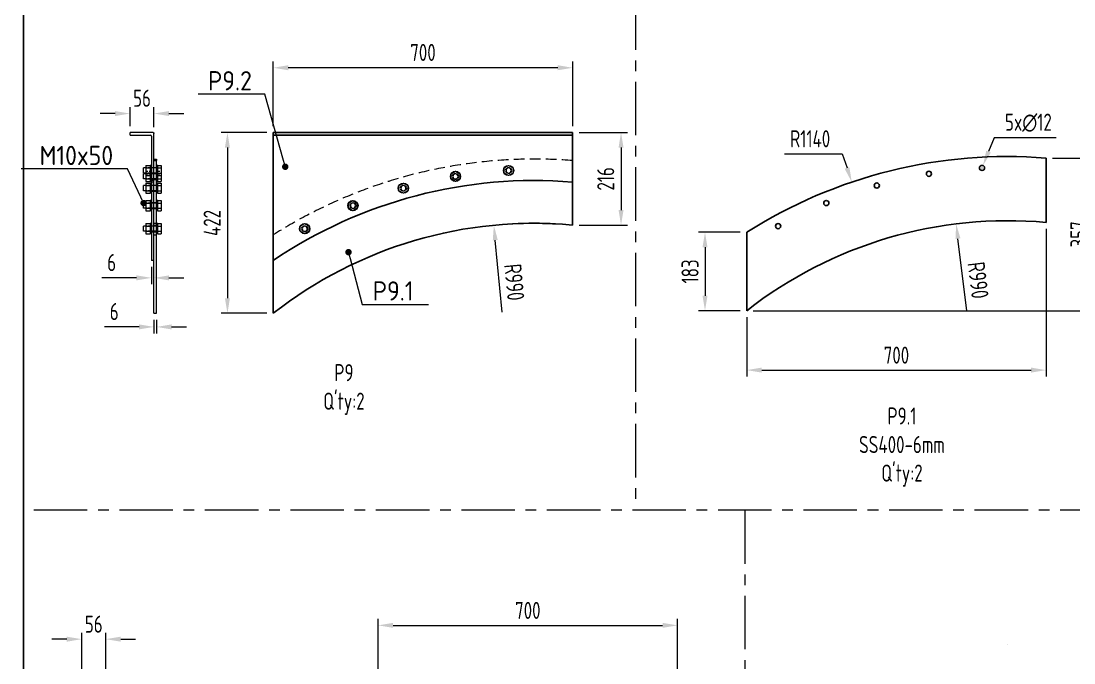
# Model space of a CAD drawing. Header units: millimetres. Extents: x -46397 to 283259, y -8690 to 23983.
# Drawn here: x 87786 to 90249, y -440 to 1061 of the extents above; entities that cross this region are included whole.
import ezdxf
from ezdxf import colors
from ezdxf.entities.mleader import LeaderData, LeaderLine
from ezdxf.math import Vec2, Vec3

# ---------------------------------------------------------------- set-up
doc = ezdxf.new("R2010")
doc.units = ezdxf.units.MM
doc.linetypes.add('CENTER', pattern=[2, 1.25, -0.25, 0.25, -0.25])
doc.linetypes.add('HIDDENX2', pattern=[0.75, 0.5, -0.25])
doc.layers.get('Defpoints').update_dxf_attribs({"lineweight": 0})
for name, color, linetype, lineweight in [('Dtext', 255, 'Continuous', 20), ('DUONGCHINH', 7, 'Continuous', 25), ('NETCHINH', 7, 'Continuous', 9), ('PHANTOM 2', 8, 'Continuous', 0), ('ĐƯỜNG TÂM', 8, 'CENTER', 5)]:
    doc.layers.add(name, color=color, linetype=linetype, lineweight=lineweight)
doc.styles.add('Arial', font='arial.ttf')
doc.styles.add('Chu va so', font='arial.ttf')
doc.styles.add('GHI CHÚ 1', font='isocp_IV25.ttf', dxfattribs={"width": 0.8})
doc.styles.get("Standard").update_dxf_attribs({"font": 'isocp.shx', "width": 0.8})
doc.styles.add('TCVN', font='arial.ttf')
doc.dimstyles.new('1-30SCALE', dxfattribs={"dimtxt": 75, "dimasz": 75, "dimexe": 37.5, "dimexo": 30, "dimgap": 30, "dimtad": 1, "dimtoh": 1, "dimdec": 0, "dimdsep": 46, "dimtxsty": 'GHI CHÚ 1', "dimcen": 0.09, "dimclrd": 256, "dimclre": 256, "dimclrt": 2, "dimadec": 0, "dimazin": 0, "dimtfac": 1, "dimtdec": 0, "dimtofl": 0, "dimtmove": 0, "dimatfit": 3, "dimfxl": 1, "dimlwd": 0, "dimlwe": 0, "dimarcsym": 0})
doc.dimstyles.new('1-30SCALE$4', dxfattribs={"dimtxt": 75, "dimasz": 75, "dimexe": 37.5, "dimexo": 30, "dimgap": 30, "dimtad": 1, "dimtoh": 1, "dimdec": 0, "dimdsep": 46, "dimtxsty": 'GHI CHÚ 1', "dimcen": 0.09, "dimclrd": 256, "dimclre": 256, "dimclrt": 2, "dimadec": 0, "dimazin": 0, "dimtfac": 1, "dimtdec": 0, "dimtofl": 0, "dimtmove": 0, "dimatfit": 3, "dimfxl": 1, "dimlwd": 0, "dimlwe": 0, "dimarcsym": 0})

# ---------------------------------------------------------------- blocks, each defined once
blk = doc.blocks.new('*D312')
at = {"layer": 'Defpoints', "color": 0, "transparency": 16777216}
for p in [(88376.1, 951.7), (88376.1, 800.1, -1.5), (89076.2, 800.1, -1.5)]:
    blk.add_point(p, dxfattribs=at)
at = {"layer": 'PHANTOM 2', "linetype": 'Continuous', "lineweight": 0, "transparency": 16777216}
for p, q in [((88376.1, 815.1), (88376.1, 966.7)), ((89076.2, 815.1), (89076.2, 966.7)), ((89041.2, 951.7), (88411.1, 951.7))]:
    blk.add_line(p, q, dxfattribs=at)
at = {"layer": 'PHANTOM 2', "transparency": 16777216}
for points in [[(88411.1, 957.6), (88411.1, 945.9), (88376.1, 951.7)], [(89041.2, 957.6), (89041.2, 945.9), (89076.2, 951.7)]]:
    blk.add_solid(points, dxfattribs=at)
at = {"layer": 'PHANTOM 2', "color": 2, "transparency": 16777216, "insert": (88726.1, 987.5), "char_height": 40, "attachment_point": 5, "style": 'GHI CHÚ 1'}
blk.add_mtext('700', dxfattribs=at)
blk = doc.blocks.new('*D313')
at = {"layer": 'Defpoints', "color": 0, "transparency": 16777216}
for p in [(88376.1, 800.1, -1.5), (88268.8, 377.7), (88376.1, 377.7, -1.5)]:
    blk.add_point(p, dxfattribs=at)
at = {"layer": 'PHANTOM 2', "linetype": 'Continuous', "lineweight": 0, "transparency": 16777216}
for p, q in [((88361.1, 800.1), (88253.8, 800.1)), ((88268.8, 765.1), (88268.8, 412.7)), ((88361.1, 377.7), (88253.8, 377.7))]:
    blk.add_line(p, q, dxfattribs=at)
at = {"layer": 'PHANTOM 2', "transparency": 16777216}
for points in [[(88262.9, 765.1), (88274.6, 765.1), (88268.8, 800.1)], [(88262.9, 412.7), (88274.6, 412.7), (88268.8, 377.7)]]:
    blk.add_solid(points, dxfattribs=at)
at = {"layer": 'PHANTOM 2', "color": 2, "transparency": 16777216, "insert": (88233, 588.9), "char_height": 40, "attachment_point": 5, "rotation": 90, "style": 'GHI CHÚ 1'}
blk.add_mtext('422', dxfattribs=at)
blk = doc.blocks.new('*D314')
at = {"layer": 'Defpoints', "color": 0, "transparency": 16777216}
for p in [(89076.2, 800.1, -1.5), (89076.2, 584, -1.5), (89189.3, 584)]:
    blk.add_point(p, dxfattribs=at)
at = {"layer": 'PHANTOM 2', "linetype": 'Continuous', "lineweight": 0, "transparency": 16777216}
for p, q in [((89091.2, 800.1), (89204.3, 800.1)), ((89189.3, 765.1), (89189.3, 619)), ((89091.2, 584), (89204.3, 584))]:
    blk.add_line(p, q, dxfattribs=at)
at = {"layer": 'PHANTOM 2', "transparency": 16777216}
for points in [[(89183.5, 765.1), (89195.2, 765.1), (89189.3, 800.1)], [(89183.5, 619), (89195.2, 619), (89189.3, 584)]]:
    blk.add_solid(points, dxfattribs=at)
at = {"layer": 'PHANTOM 2', "color": 2, "transparency": 16777216, "insert": (89153.5, 692), "char_height": 40, "attachment_point": 5, "rotation": 90, "style": 'GHI CHÚ 1'}
blk.add_mtext('216', dxfattribs=at)
blk = doc.blocks.new('*D315')
at = {"layer": 'Defpoints', "color": 0, "transparency": 16777216}
for p in [(88891.9, 583.6, -1.5), (88986.2, -401.9, -1.5)]:
    blk.add_point(p, dxfattribs=at)
at = {"layer": 'PHANTOM 2', "linetype": 'Continuous', "lineweight": 0, "transparency": 16777216}
blk.add_line((88911.3, 380.2), (88895.2, 548.7), dxfattribs=at)
at = {"layer": 'PHANTOM 2', "transparency": 16777216}
blk.add_solid([(88901, 549.3), (88889.4, 548.2), (88891.9, 583.6)], dxfattribs=at)
at = {"layer": 'PHANTOM 2', "color": 2, "transparency": 16777216, "insert": (88939.8, 450.4), "char_height": 40, "attachment_point": 5, "rotation": 275.4671, "style": 'GHI CHÚ 1'}
blk.add_mtext('R990', dxfattribs=at)
blk = doc.blocks.new('*D316')
at = {"layer": 'Defpoints', "color": 0, "transparency": 16777216}
for p in [(88041, 844.6), (88041, 800.1, -1.5), (88097, 798.1, -1.5)]:
    blk.add_point(p, dxfattribs=at)
at = {"layer": 'PHANTOM 2', "linetype": 'Continuous', "lineweight": 0, "transparency": 16777216}
for p, q in [((88006, 844.6), (87971, 844.6)), ((88041, 815.1), (88041, 859.6)), ((88097, 813.1), (88097, 859.6)), ((88132, 844.6), (88167, 844.6))]:
    blk.add_line(p, q, dxfattribs=at)
at = {"layer": 'PHANTOM 2', "transparency": 16777216}
for points in [[(88006, 850.5), (88006, 838.8), (88041, 844.6)], [(88132, 850.5), (88132, 838.8), (88097, 844.6)]]:
    blk.add_solid(points, dxfattribs=at)
at = {"layer": 'PHANTOM 2', "color": 2, "transparency": 16777216, "insert": (88069, 880.5), "char_height": 40, "attachment_point": 5, "style": 'GHI CHÚ 1'}
blk.add_mtext('56', dxfattribs=at)
blk = doc.blocks.new('*D317')
at = {"layer": 'Defpoints', "color": 0, "transparency": 16777216}
for p in [(88097, 377.7, -1.5), (88103, 377.7, -1.5), (88097, 345.8)]:
    blk.add_point(p, dxfattribs=at)
at = {"layer": 'PHANTOM 2', "linetype": 'Continuous', "lineweight": 0, "transparency": 16777216}
for p, q in [((88062, 345.8), (87981.1, 345.8)), ((88097, 362.7), (88097, 330.8)), ((88103, 362.7), (88103, 330.8)), ((88138, 345.8), (88173, 345.8))]:
    blk.add_line(p, q, dxfattribs=at)
at = {"layer": 'PHANTOM 2', "transparency": 16777216}
for points in [[(88062, 351.7), (88062, 340), (88097, 345.8)], [(88138, 351.7), (88138, 340), (88103, 345.8)]]:
    blk.add_solid(points, dxfattribs=at)
at = {"layer": 'PHANTOM 2', "color": 2, "transparency": 16777216, "insert": (88004, 381.7), "char_height": 40, "attachment_point": 5, "style": 'GHI CHÚ 1'}
blk.add_mtext('6', dxfattribs=at)
blk = doc.blocks.new('*D318')
at = {"layer": 'Defpoints', "color": 0, "transparency": 16777216}
for p in [(88091, 501.3, -1.5), (88091, 460.5), (88097, 460.5, -1.5)]:
    blk.add_point(p, dxfattribs=at)
at = {"layer": 'PHANTOM 2', "linetype": 'Continuous', "lineweight": 0, "transparency": 16777216}
for p, q in [((88091, 486.3), (88091, 445.5)), ((88056, 460.5), (87975.1, 460.5)), ((88132, 460.5), (88167, 460.5))]:
    blk.add_line(p, q, dxfattribs=at)
at = {"layer": 'PHANTOM 2', "transparency": 16777216}
for points in [[(88056, 466.3), (88056, 454.6), (88091, 460.5)], [(88132, 466.3), (88132, 454.6), (88097, 460.5)]]:
    blk.add_solid(points, dxfattribs=at)
at = {"layer": 'PHANTOM 2', "color": 2, "transparency": 16777216, "insert": (87998, 496.3), "char_height": 40, "attachment_point": 5, "style": 'GHI CHÚ 1'}
blk.add_mtext('6', dxfattribs=at)
blk = doc.blocks.new('*D319')
at = {"layer": 'Defpoints', "color": 0, "transparency": 16777216}
for p in [(89729, 684.3), (90093.4, -395.9)]:
    blk.add_point(p, dxfattribs=at)
at = {"layer": 'PHANTOM 2', "linetype": 'Continuous', "lineweight": 0, "transparency": 16777216}
for p, q in [((89571.6, 750.7), (89706.6, 750.7)), ((89706.6, 750.7), (89717.8, 717.5))]:
    blk.add_line(p, q, dxfattribs=at)
at = {"layer": 'PHANTOM 2', "lineweight": 0, "transparency": 16777216}
for p, q in [((90093.3, -395.9), (90093.5, -395.9)), ((90093.4, -395.9), (90093.4, -395.8))]:
    blk.add_line(p, q, dxfattribs=at)
at = {"layer": 'PHANTOM 2', "transparency": 16777216}
blk.add_solid([(89723.3, 719.4), (89712.3, 715.6), (89729, 684.3)], dxfattribs=at)
at = {"layer": 'PHANTOM 2', "color": 2, "transparency": 16777216, "insert": (89631.6, 785.7), "char_height": 40, "attachment_point": 5, "style": 'GHI CHÚ 1'}
blk.add_mtext('R1140', dxfattribs=at)
blk = doc.blocks.new('*D320')
at = {"layer": 'Defpoints', "color": 0, "transparency": 16777216}
for p in [(89973.1, 586.8), (90093.4, -395.9)]:
    blk.add_point(p, dxfattribs=at)
at = {"layer": 'PHANTOM 2', "linetype": 'Continuous', "lineweight": 0, "transparency": 16777216}
blk.add_line((89997.9, 384), (89977.3, 552.1), dxfattribs=at)
at = {"layer": 'PHANTOM 2', "transparency": 16777216}
blk.add_solid([(89983.1, 552.8), (89971.5, 551.4), (89973.1, 586.8)], dxfattribs=at)
at = {"layer": 'PHANTOM 2', "color": 2, "transparency": 16777216, "insert": (90024.5, 454.9), "char_height": 40, "attachment_point": 5, "rotation": 276.9814, "style": 'GHI CHÚ 1'}
blk.add_mtext('R990', dxfattribs=at)
blk = doc.blocks.new('*D321')
at = {"layer": 'Defpoints', "color": 0, "transparency": 16777216}
for p in [(90183.4, 590), (89483.3, 383.8), (90183.4, 244.8)]:
    blk.add_point(p, dxfattribs=at)
at = {"layer": 'PHANTOM 2', "linetype": 'Continuous', "lineweight": 0, "transparency": 16777216}
for p, q in [((90183.4, 575), (90183.4, 229.8)), ((89483.3, 368.8), (89483.3, 229.8)), ((89518.3, 244.8), (90148.4, 244.8))]:
    blk.add_line(p, q, dxfattribs=at)
at = {"layer": 'PHANTOM 2', "transparency": 16777216}
for points in [[(89518.3, 250.7), (89518.3, 239), (89483.3, 244.8)], [(90148.4, 250.7), (90148.4, 239), (90183.4, 244.8)]]:
    blk.add_solid(points, dxfattribs=at)
at = {"layer": 'PHANTOM 2', "color": 2, "transparency": 16777216, "insert": (89833.4, 279.8), "char_height": 40, "attachment_point": 5, "style": 'GHI CHÚ 1'}
blk.add_mtext('700', dxfattribs=at)
blk = doc.blocks.new('*D322')
at = {"layer": 'Defpoints', "color": 0, "transparency": 16777216}
for p in [(90183.4, 740.6), (90295.2, 740.6), (89483.3, 383.8)]:
    blk.add_point(p, dxfattribs=at)
at = {"layer": 'PHANTOM 2', "linetype": 'Continuous', "lineweight": 0, "transparency": 16777216}
for p, q in [((90198.4, 740.6), (90310.2, 740.6)), ((90295.2, 418.8), (90295.2, 705.6)), ((89498.3, 383.8), (90310.2, 383.8))]:
    blk.add_line(p, q, dxfattribs=at)
at = {"layer": 'PHANTOM 2', "transparency": 16777216}
for points in [[(90289.4, 705.6), (90301.1, 705.6), (90295.2, 740.6)], [(90289.4, 418.8), (90301.1, 418.8), (90295.2, 383.8)]]:
    blk.add_solid(points, dxfattribs=at)
at = {"layer": 'PHANTOM 2', "color": 2, "transparency": 16777216, "insert": (90260.2, 562.2), "char_height": 40, "attachment_point": 5, "rotation": 90, "style": 'GHI CHÚ 1'}
blk.add_mtext('357', dxfattribs=at)
blk = doc.blocks.new('*D323')
at = {"layer": 'Defpoints', "color": 0, "transparency": 16777216}
for p in [(89483.3, 567.1), (89385.7, 383.8), (89483.3, 383.8)]:
    blk.add_point(p, dxfattribs=at)
at = {"layer": 'PHANTOM 2', "linetype": 'Continuous', "lineweight": 0, "transparency": 16777216}
for p, q in [((89468.3, 567.1), (89370.7, 567.1)), ((89385.7, 532.1), (89385.7, 418.8)), ((89468.3, 383.8), (89370.7, 383.8))]:
    blk.add_line(p, q, dxfattribs=at)
at = {"layer": 'PHANTOM 2', "transparency": 16777216}
for points in [[(89379.9, 532.1), (89391.5, 532.1), (89385.7, 567.1)], [(89379.9, 418.8), (89391.5, 418.8), (89385.7, 383.8)]]:
    blk.add_solid(points, dxfattribs=at)
at = {"layer": 'PHANTOM 2', "color": 2, "transparency": 16777216, "insert": (89350.7, 475.5), "char_height": 40, "attachment_point": 5, "rotation": 90, "style": 'GHI CHÚ 1'}
blk.add_mtext('183', dxfattribs=at)
blk = doc.blocks.new('*D324')
at = {"layer": 'Defpoints', "color": 0, "transparency": 16777216}
for p in [(90035.8, 723.1), (90031.3, 712)]:
    blk.add_point(p, dxfattribs=at)
at = {"layer": 'PHANTOM 2', "linetype": 'Continuous', "lineweight": 0, "transparency": 16777216}
for p, q in [((90061.8, 788.1), (90048.8, 755.6)), ((90207.2, 788.1), (90061.8, 788.1))]:
    blk.add_line(p, q, dxfattribs=at)
at = {"layer": 'PHANTOM 2', "lineweight": 0, "transparency": 16777216}
for p, q in [((90033.4, 717.5), (90033.6, 717.5)), ((90033.5, 717.4), (90033.5, 717.6))]:
    blk.add_line(p, q, dxfattribs=at)
at = {"layer": 'PHANTOM 2', "transparency": 16777216}
blk.add_solid([(90043.4, 757.8), (90054.2, 753.4), (90035.8, 723.1)], dxfattribs=at)
at = {"layer": 'PHANTOM 2', "color": 2, "transparency": 16777216, "insert": (90142, 823.1), "char_height": 40, "attachment_point": 5, "style": 'GHI CHÚ 1'}
blk.add_mtext('5x∅12', dxfattribs=at)
blk = doc.blocks.new('_Dot')
at = {"color": 0, "linetype": 'ByBlock', "lineweight": -2}
blk.add_line((-0.5, 0), (-1, 0), dxfattribs=at)
at = {"color": 0, "linetype": 'ByBlock', "const_width": 0.5}
blk.add_lwpolyline([(-0.25, 0, 1), (0.25, 0, 1)], format="xyb", close=True, dxfattribs=at)
blk = doc.blocks.new('*D1552')
at = {"layer": 'Defpoints', "color": 0, "transparency": 16777216}
for p in [(89321.3, -352), (88621.3, -482, -1.5), (89321.3, -482, -1.5)]:
    blk.add_point(p, dxfattribs=at)
at = {"layer": 'PHANTOM 2', "linetype": 'Continuous', "lineweight": 0, "transparency": 16777216}
for p, q in [((88621.3, -467), (88621.3, -337)), ((89321.3, -467), (89321.3, -337)), ((88656.3, -352), (89286.3, -352))]:
    blk.add_line(p, q, dxfattribs=at)
at = {"layer": 'PHANTOM 2', "transparency": 16777216}
for points in [[(88656.3, -346.1), (88656.3, -357.8), (88621.3, -352)], [(89286.3, -346.1), (89286.3, -357.8), (89321.3, -352)]]:
    blk.add_solid(points, dxfattribs=at)
at = {"layer": 'PHANTOM 2', "color": 2, "transparency": 16777216, "insert": (88971.3, -317), "char_height": 40, "attachment_point": 5, "style": 'GHI CHÚ 1'}
blk.add_mtext('700', dxfattribs=at)
blk = doc.blocks.new('*D1557')
at = {"layer": 'Defpoints', "color": 0, "transparency": 16777216}
for p in [(87984.1, -384.2), (87928.1, -482), (87984.1, -489)]:
    blk.add_point(p, dxfattribs=at)
at = {"layer": 'PHANTOM 2', "linetype": 'Continuous', "lineweight": 0, "transparency": 16777216}
for p, q in [((87928.1, -467), (87928.1, -369.2)), ((87984.1, -474), (87984.1, -369.2)), ((87893.1, -384.2), (87858.1, -384.2)), ((88019.1, -384.2), (88054.1, -384.2))]:
    blk.add_line(p, q, dxfattribs=at)
at = {"layer": 'PHANTOM 2', "transparency": 16777216}
for points in [[(87893.1, -378.4), (87893.1, -390.1), (87928.1, -384.2)], [(88019.1, -378.4), (88019.1, -390.1), (87984.1, -384.2)]]:
    blk.add_solid(points, dxfattribs=at)
at = {"layer": 'PHANTOM 2', "color": 2, "transparency": 16777216, "insert": (87956.1, -349.2), "char_height": 40, "attachment_point": 5, "style": 'GHI CHÚ 1'}
blk.add_mtext('56', dxfattribs=at)
blk = doc.blocks.new('*U1819')
at = {"lineweight": 25}
for points in [[(0, 0), (7496.9, 0), (7496.9, 4910.9), (0, 4910.9)], [(0, 0), (5668.4, 0), (5668.4, 4910.9), (0, 4910.9)]]:
    blk.add_lwpolyline(points, close=True, dxfattribs=at)
at = {"layer": 'Dtext', "ltscale": 0.1}
for tag, p, height, style in [('REV_3', (5716.7, 1844.5), 32.7, 'TCVN'), ('FOR_APPROVAL3', (6043.3, 1842.2, -0.3), 39.2, 'TCVN'), ('REV_2', (5716.7, 1722.6), 32.7, 'TCVN'), ('FOR_APPROVAL2', (6043.3, 1720.3, -0.3), 39.2, 'TCVN'), ('REV_1', (5716.7, 1600.7), 32.7, 'TCVN'), ('FOR_APPROVAL1', (6043.3, 1598.4, -0.3), 39.2, 'TCVN'), ('REV_0', (5716.7, 1478.8), 32.7, 'TCVN'), ('NGUOI_VE', (6391.2, 1477.1, -0.3), 39.2, 'TCVN'), ('NGUOI_KIEM_2', (6737.4, 1477.1, -0.3), 39.2, 'TCVN'), ('NGUOI_DUYET', (7155.7, 1477.1, -0.3), 39.2, 'TCVN'), ('1.1_A4', (7176.7, 74.4, -0.3), 39.2, 'Chu va so'), ('A4_A4', (7307, 74.4, -0.3), 39.2, 'Chu va so'), ('REV.', (7414.4, 74.4, -0.3), 39.2, 'Chu va so')]:
    blk.add_attdef(tag, p, '', height=height, dxfattribs=dict(at, style=style))
for tag, p, height, style, width in [('NGAY_REV03', (5799.5, 1842.2, -0.3), 34, 'TCVN', 0.95), ('NGAY_REV02', (5799.5, 1720.3, -0.3), 34, 'TCVN', 0.95), ('NGAY_REV01', (5799.5, 1598.4, -0.3), 34, 'TCVN', 0.95), ('NGAY_REV0', (5799.5, 1476.5, -0.3), 34, 'TCVN', 0.95), ('DWD.NO', (5796.4, 31.8, -0.3), 52.2, 'Chu va so', 0.85)]:
    blk.add_attdef(tag, p, '', height=height, dxfattribs=dict(at, style=style, width=width))
at = {"layer": 'Dtext', "lineweight": 25, "ltscale": 0.1, "style": 'Chu va so'}
for tag, p, height in [('PROJECT_CODE', (6174, 613.9), 78.4), ('TITLE1', (5834.6, 468.1, -0.3), 52.2), ('TITLE2', (5834.6, 345.3, -0.3), 52.2), ('TITLE3', (5834.6, 223.4, -0.3), 52.2)]:
    blk.add_attdef(tag, p, '', height=height, dxfattribs=at)

msp = doc.modelspace()

# ---------------------------------------------------------------- linework, layer by layer
at = {"color": 7, "linetype": 'Continuous', "lineweight": 0, "ltscale": 10, "extrusion": (-2.28848e-17, 1, 0)}
for p, q in [((88040.98, 794.08, -1.5), (88040.98, 800.08, -1.5)), ((88094.98, 800.08, -1.5), (88040.98, 800.08, -1.5)), ((88040.98, 794.08, -1.5), (88088.98, 794.08, -1.5)), ((88090.98, 792.08, -1.5), (88090.98, 684.35, -1.5)), ((88096.98, 684.35, -1.5), (88096.98, 798.08, -1.5)), ((88072.75, 705.47, -1.5), (88072.75, 717.47, -1.5)), ((88077.98, 717.47, -1.5), (88072.75, 717.47, -1.5)), ((88077.98, 723.42, -1.5), (88077.98, 717.44, -1.5)), ((88077.98, 723.42, -1.5), (88087.98, 723.42, -1.5)), ((88077.98, 717.44, -1.5), (88077.98, 705.49, -1.5)), ((88077.98, 717.44, -1.5), (88087.98, 717.44, -1.5)), ((88087.98, 723.47, -1.5), (88087.98, 699.47, -1.5)), ((88090.98, 723.47, -1.5), (88087.98, 723.47, -1.5)), ((88096.98, 738.08, -1.5), (88102.98, 738.08, -1.5)), ((88096.98, 583.98, -1.5), (88096.98, 734.52, -1.5)), ((88096.98, 734.52, -1.5), (88102.98, 734.52, -1.5)), ((88102.98, 738.08, -1.5), (88102.98, 734.52, -1.5)), ((88102.98, 583.98, -1.5), (88102.98, 734.52, -1.5)), ((88105.98, 723.47, -1.5), (88102.98, 723.47, -1.5)), ((88105.98, 699.47, -1.5), (88105.98, 723.47, -1.5)), ((88105.98, 723.42, -1.5), (88113.98, 723.42, -1.5)), ((88105.98, 717.44, -1.5), (88113.98, 717.44, -1.5)), ((88113.98, 723.42, -1.5), (88113.98, 717.44, -1.5)), ((88113.98, 717.44, -1.5), (88113.98, 705.49, -1.5)), ((88077.98, 705.47, -1.5), (88072.75, 705.47, -1.5)), ((88072.75, 691.78, -1.5), (88072.75, 703.78, -1.5)), ((88077.98, 703.78, -1.5), (88072.75, 703.78, -1.5)), ((88077.98, 691.78, -1.5), (88072.75, 691.78, -1.5)), ((88077.98, 705.49, -1.5), (88077.98, 699.51, -1.5)), ((88077.98, 705.49, -1.5), (88087.98, 705.49, -1.5)), ((88077.98, 699.51, -1.5), (88077.98, 691.8, -1.5)), ((88077.98, 699.51, -1.5), (88087.98, 699.51, -1.5)), ((88077.98, 691.8, -1.5), (88077.98, 685.82, -1.5)), ((88077.98, 691.8, -1.5), (88087.98, 691.8, -1.5)), ((88087.98, 699.47, -1.5), (88087.98, 685.78, -1.5)), ((88090.98, 699.47, -1.5), (88087.98, 699.47, -1.5)), ((88105.98, 699.47, -1.5), (88102.98, 699.47, -1.5)), ((88105.98, 705.49, -1.5), (88113.98, 705.49, -1.5)), ((88105.98, 699.51, -1.5), (88113.98, 699.51, -1.5)), ((88105.98, 685.78, -1.5), (88105.98, 699.47, -1.5)), ((88105.98, 691.8, -1.5), (88113.98, 691.8, -1.5)), ((88113.98, 705.49, -1.5), (88113.98, 699.51, -1.5)), ((88113.98, 699.51, -1.5), (88113.98, 691.8, -1.5)), ((88113.98, 691.8, -1.5), (88113.98, 685.82, -1.5)), ((88072.75, 664.28, -1.5), (88072.75, 676.28, -1.5)), ((88077.98, 676.28, -1.5), (88072.75, 676.28, -1.5)), ((88077.98, 685.82, -1.5), (88087.98, 685.82, -1.5)), ((88077.98, 682.24, -1.5), (88077.98, 676.26, -1.5)), ((88077.98, 682.24, -1.5), (88087.98, 682.24, -1.5)), ((88077.98, 676.26, -1.5), (88077.98, 664.31, -1.5)), ((88077.98, 676.26, -1.5), (88087.98, 676.26, -1.5)), ((88090.98, 685.78, -1.5), (88087.98, 685.78, -1.5)), ((88087.98, 682.28, -1.5), (88087.98, 658.28, -1.5)), ((88090.98, 682.28, -1.5), (88087.98, 682.28, -1.5)), ((88090.98, 684.35, -1.5), (88090.98, 501.33, -1.5)), ((88096.98, 684.35, -1.5), (88090.98, 684.35, -1.5)), ((88105.98, 685.78, -1.5), (88102.98, 685.78, -1.5)), ((88105.98, 682.28, -1.5), (88102.98, 682.28, -1.5)), ((88105.98, 685.82, -1.5), (88113.98, 685.82, -1.5)), ((88105.98, 658.28, -1.5), (88105.98, 682.28, -1.5)), ((88105.98, 682.24, -1.5), (88113.98, 682.24, -1.5)), ((88105.98, 676.26, -1.5), (88113.98, 676.26, -1.5)), ((88113.98, 682.24, -1.5), (88113.98, 676.26, -1.5)), ((88113.98, 676.26, -1.5), (88113.98, 664.31, -1.5)), ((88077.98, 664.28, -1.5), (88072.75, 664.28, -1.5)), ((88077.98, 664.31, -1.5), (88077.98, 658.33, -1.5)), ((88077.98, 664.31, -1.5), (88087.98, 664.31, -1.5)), ((88077.98, 658.33, -1.5), (88087.98, 658.33, -1.5)), ((88077.98, 641.28, -1.5), (88077.98, 635.31, -1.5)), ((88077.98, 641.28, -1.5), (88087.98, 641.28, -1.5)), ((88090.98, 658.28, -1.5), (88087.98, 658.28, -1.5)), ((88087.98, 641.33, -1.5), (88087.98, 617.33, -1.5)), ((88090.98, 641.33, -1.5), (88087.98, 641.33, -1.5)), ((88105.98, 658.28, -1.5), (88102.98, 658.28, -1.5)), ((88105.98, 641.33, -1.5), (88102.98, 641.33, -1.5)), ((88105.98, 664.31, -1.5), (88113.98, 664.31, -1.5)), ((88105.98, 658.33, -1.5), (88113.98, 658.33, -1.5)), ((88105.98, 617.33, -1.5), (88105.98, 641.33, -1.5)), ((88105.98, 641.28, -1.5), (88113.98, 641.28, -1.5)), ((88113.98, 664.31, -1.5), (88113.98, 658.33, -1.5)), ((88113.98, 641.28, -1.5), (88113.98, 635.31, -1.5)), ((88072.75, 623.33, -1.5), (88072.75, 635.33, -1.5)), ((88077.98, 635.33, -1.5), (88072.75, 635.33, -1.5)), ((88077.98, 623.33, -1.5), (88072.75, 623.33, -1.5)), ((88077.98, 635.31, -1.5), (88077.98, 623.35, -1.5)), ((88077.98, 635.31, -1.5), (88087.98, 635.31, -1.5)), ((88077.98, 623.35, -1.5), (88077.98, 617.37, -1.5)), ((88077.98, 623.35, -1.5), (88087.98, 623.35, -1.5)), ((88077.98, 617.37, -1.5), (88087.98, 617.37, -1.5)), ((88090.98, 617.33, -1.5), (88087.98, 617.33, -1.5)), ((88105.98, 617.33, -1.5), (88102.98, 617.33, -1.5)), ((88105.98, 635.31, -1.5), (88113.98, 635.31, -1.5)), ((88105.98, 623.35, -1.5), (88113.98, 623.35, -1.5)), ((88105.98, 617.37, -1.5), (88113.98, 617.37, -1.5)), ((88113.98, 635.31, -1.5), (88113.98, 623.35, -1.5)), ((88113.98, 623.35, -1.5), (88113.98, 617.37, -1.5)), ((88072.75, 569.43, -1.5), (88072.75, 581.43, -1.5)), ((88077.98, 581.43, -1.5), (88072.75, 581.43, -1.5)), ((88077.98, 569.43, -1.5), (88072.75, 569.43, -1.5)), ((88077.98, 587.38, -1.5), (88077.98, 581.4, -1.5)), ((88077.98, 587.38, -1.5), (88087.98, 587.38, -1.5)), ((88077.98, 581.4, -1.5), (88077.98, 569.45, -1.5)), ((88077.98, 581.4, -1.5), (88087.98, 581.4, -1.5)), ((88077.98, 569.45, -1.5), (88077.98, 563.47, -1.5)), ((88077.98, 569.45, -1.5), (88087.98, 569.45, -1.5)), ((88087.98, 587.43, -1.5), (88087.98, 563.43, -1.5)), ((88090.98, 587.43, -1.5), (88087.98, 587.43, -1.5)), ((88096.98, 583.98, -1.5), (88102.98, 583.98, -1.5)), ((88096.98, 377.74, -1.5), (88096.98, 583.98, -1.5)), ((88105.98, 587.43, -1.5), (88102.98, 587.43, -1.5)), ((88102.98, 377.74, -1.5), (88102.98, 583.98, -1.5)), ((88105.98, 563.43, -1.5), (88105.98, 587.43, -1.5)), ((88105.98, 587.38, -1.5), (88113.98, 587.38, -1.5)), ((88105.98, 581.4, -1.5), (88113.98, 581.4, -1.5)), ((88105.98, 569.45, -1.5), (88113.98, 569.45, -1.5)), ((88113.98, 587.38, -1.5), (88113.98, 581.4, -1.5)), ((88113.98, 581.4, -1.5), (88113.98, 569.45, -1.5)), ((88113.98, 569.45, -1.5), (88113.98, 563.47, -1.5)), ((88077.98, 563.47, -1.5), (88087.98, 563.47, -1.5)), ((88090.98, 563.43, -1.5), (88087.98, 563.43, -1.5)), ((88105.98, 563.43, -1.5), (88102.98, 563.43, -1.5)), ((88105.98, 563.47, -1.5), (88113.98, 563.47, -1.5)), ((88096.98, 501.33, -1.5), (88090.98, 501.33, -1.5)), ((88096.98, 377.74, -1.5), (88102.98, 377.74, -1.5))]:
    msp.add_line(p, q, dxfattribs=at)
at = {"color": 4, "linetype": 'HIDDENX2', "lineweight": 0, "ltscale": 10, "extrusion": (-2.28848e-17, 1, 0)}
for p, q in [((88102.98, 717.47, -1.5), (88077.98, 717.47, -1.5)), ((88077.98, 717.47, -1.5), (88090.98, 717.47, -1.5)), ((88090.98, 718.47, -1.5), (88096.98, 718.47, -1.5)), ((88096.98, 718.47, -1.5), (88102.98, 718.47, -1.5)), ((88077.98, 709.73, -1.5), (88087.98, 709.73, -1.5)), ((88102.98, 705.47, -1.5), (88077.98, 705.47, -1.5)), ((88077.98, 705.47, -1.5), (88090.98, 705.47, -1.5)), ((88102.98, 703.78, -1.5), (88077.98, 703.78, -1.5)), ((88077.98, 703.78, -1.5), (88090.98, 703.78, -1.5)), ((88077.98, 703.76, -1.5), (88087.98, 703.76, -1.5)), ((88102.98, 691.78, -1.5), (88077.98, 691.78, -1.5)), ((88077.98, 691.78, -1.5), (88090.98, 691.78, -1.5)), ((88090.98, 709.78, -1.5), (88087.98, 709.78, -1.5)), ((88090.98, 704.78, -1.5), (88096.98, 704.78, -1.5)), ((88090.98, 704.47, -1.5), (88096.98, 704.47, -1.5)), ((88090.98, 690.78, -1.5), (88096.98, 690.78, -1.5)), ((88096.98, 704.78, -1.5), (88102.98, 704.78, -1.5)), ((88096.98, 704.47, -1.5), (88102.98, 704.47, -1.5)), ((88096.98, 690.78, -1.5), (88102.98, 690.78, -1.5)), ((88105.98, 709.78, -1.5), (88102.98, 709.78, -1.5)), ((88105.98, 709.73, -1.5), (88113.98, 709.73, -1.5)), ((88105.98, 703.76, -1.5), (88113.98, 703.76, -1.5)), ((88102.98, 676.28, -1.5), (88077.98, 676.28, -1.5)), ((88077.98, 676.28, -1.5), (88090.98, 676.28, -1.5)), ((88096.98, 688.08, -1.5), (88090.98, 688.08, -1.5)), ((88090.98, 677.28, -1.5), (88096.98, 677.28, -1.5)), ((88096.98, 677.28, -1.5), (88102.98, 677.28, -1.5)), ((88102.98, 664.28, -1.5), (88077.98, 664.28, -1.5)), ((88077.98, 664.28, -1.5), (88090.98, 664.28, -1.5)), ((88090.98, 663.28, -1.5), (88096.98, 663.28, -1.5)), ((88096.98, 663.28, -1.5), (88102.98, 663.28, -1.5)), ((88102.98, 635.33, -1.5), (88077.98, 635.33, -1.5)), ((88077.98, 635.33, -1.5), (88090.98, 635.33, -1.5)), ((88102.98, 623.33, -1.5), (88077.98, 623.33, -1.5)), ((88077.98, 623.33, -1.5), (88090.98, 623.33, -1.5)), ((88090.98, 636.33, -1.5), (88096.98, 636.33, -1.5)), ((88090.98, 622.33, -1.5), (88096.98, 622.33, -1.5)), ((88096.98, 636.33, -1.5), (88102.98, 636.33, -1.5)), ((88096.98, 622.33, -1.5), (88102.98, 622.33, -1.5)), ((88102.98, 581.43, -1.5), (88077.98, 581.43, -1.5)), ((88077.98, 581.43, -1.5), (88090.98, 581.43, -1.5)), ((88102.98, 569.43, -1.5), (88077.98, 569.43, -1.5)), ((88077.98, 569.43, -1.5), (88090.98, 569.43, -1.5)), ((88090.98, 582.43, -1.5), (88096.98, 582.43, -1.5)), ((88090.98, 568.43, -1.5), (88096.98, 568.43, -1.5)), ((88096.98, 588.08, -1.5), (88102.98, 588.08, -1.5)), ((88096.98, 582.43, -1.5), (88102.98, 582.43, -1.5)), ((88096.98, 568.43, -1.5), (88102.98, 568.43, -1.5)), ((88096.98, 561.08, -1.5), (88102.98, 561.08, -1.5))]:
    msp.add_line(p, q, dxfattribs=at)
at = {"color": 7, "lineweight": 0, "ltscale": 10, "extrusion": (0, 1, 0)}
for p, q in [((88915.96, 717.44, -1.5), (88926.31, 723.42, -1.5)), ((88915.96, 705.49, -1.5), (88915.96, 717.44, -1.5)), ((88926.31, 723.42, -1.5), (88936.66, 717.44, -1.5)), ((88936.66, 717.44, -1.5), (88936.66, 705.49, -1.5)), ((88791.77, 703.76, -1.5), (88802.13, 709.73, -1.5)), ((88791.77, 691.8, -1.5), (88791.77, 703.76, -1.5)), ((88802.13, 685.82, -1.5), (88791.77, 691.8, -1.5)), ((88802.13, 709.73, -1.5), (88812.48, 703.76, -1.5)), ((88812.48, 691.8, -1.5), (88802.13, 685.82, -1.5)), ((88812.48, 703.76, -1.5), (88812.48, 691.8, -1.5)), ((88926.31, 699.51, -1.5), (88915.96, 705.49, -1.5)), ((88936.66, 705.49, -1.5), (88926.31, 699.51, -1.5)), ((88669.9, 676.26, -1.5), (88680.26, 682.24, -1.5)), ((88669.9, 664.31, -1.5), (88669.9, 676.26, -1.5)), ((88680.26, 682.24, -1.5), (88690.61, 676.26, -1.5)), ((88690.61, 676.26, -1.5), (88690.61, 664.31, -1.5)), ((88551.87, 635.31, -1.5), (88562.23, 641.28, -1.5)), ((88562.23, 641.28, -1.5), (88572.58, 635.31, -1.5)), ((88680.26, 658.33, -1.5), (88669.9, 664.31, -1.5)), ((88690.61, 664.31, -1.5), (88680.26, 658.33, -1.5)), ((88551.87, 623.35, -1.5), (88551.87, 635.31, -1.5)), ((88562.23, 617.37, -1.5), (88551.87, 623.35, -1.5)), ((88572.58, 623.35, -1.5), (88562.23, 617.37, -1.5)), ((88572.58, 635.31, -1.5), (88572.58, 623.35, -1.5)), ((88439.16, 581.4, -1.5), (88449.52, 587.38, -1.5)), ((88439.16, 569.45, -1.5), (88439.16, 581.4, -1.5)), ((88449.52, 563.47, -1.5), (88439.16, 569.45, -1.5)), ((88449.52, 587.38, -1.5), (88459.87, 581.4, -1.5)), ((88459.87, 569.45, -1.5), (88449.52, 563.47, -1.5)), ((88459.87, 581.4, -1.5), (88459.87, 569.45, -1.5))]:
    msp.add_line(p, q, dxfattribs=at)
at = {"color": 7, "lineweight": 0, "ltscale": 10}
for centre in [(88926.31, 711.47, -1.5), (88802.13, 697.78, -1.5), (88680.26, 670.28, -1.5), (88562.23, 629.33, -1.5), (88449.52, 575.43, -1.5)]:
    msp.add_circle(centre, 12, dxfattribs=at)
at = {"color": 4, "linetype": 'HIDDENX2', "lineweight": 0, "ltscale": 10}
for centre in [(88926.31, 711.47, -1.5), (88802.13, 697.78, -1.5), (88680.26, 670.28, -1.5), (88562.23, 629.33, -1.5), (88449.52, 575.43, -1.5)]:
    msp.add_circle(centre, 7, dxfattribs=at)
at = {"color": 7, "lineweight": 0, "ltscale": 10, "extrusion": (0, 0, -1)}
for centre in [(-88926.31, 711.47, 1.5), (-88802.13, 697.78, 1.5), (-88680.26, 670.28, 1.5), (-88562.23, 629.33, 1.5), (-88449.52, 575.43, 1.5)]:
    msp.add_circle(centre, 6, dxfattribs=at)
at = {"color": 7, "linetype": 'Continuous', "lineweight": 0, "ltscale": 10}
msp.add_arc((88088.98, 792.08, -1.5), 2, 0, 90, dxfattribs=at)
at = {"color": 7, "linetype": 'Continuous', "lineweight": 0, "ltscale": 10, "extrusion": (0, 0, -1)}
msp.add_arc((-88094.98, 798.08, 1.5), 2, 90, 180, dxfattribs=at)
at = {"color": 4, "linetype": 'HIDDENX2', "lineweight": 0, "ltscale": 50}
msp.add_arc((88986.19, -401.92, -1.5), 1140, 85.47205, 122.35614, dxfattribs=at)
at = {"layer": 'DUONGCHINH', "extrusion": (0, 1, 0)}
for p, q in [((88376.08, 800.08, -1.5), (88376.08, 794.08, -1.5)), ((89076.18, 800.08, -1.5), (88376.08, 800.08, -1.5)), ((88376.08, 792.08, -1.5), (88376.08, 794.08, -1.5)), ((88376.08, 794.08, -1.5), (89076.18, 794.08, -1.5)), ((88376.08, 501.33, -1.5), (88376.08, 792.08, -1.5)), ((89076.18, 794.08, -1.5), (89076.18, 800.08, -1.5)), ((89076.18, 794.08, -1.5), (89076.18, 792.08, -1.5)), ((89076.18, 792.08, -1.5), (89076.18, 684.35, -1.5)), ((90183.4, 590.04), (90183.4, 740.58)), ((89076.18, 583.98, -1.5), (89076.18, 684.35, -1.5)), ((89483.3, 567.14), (89483.3, 383.8)), ((88376.08, 501.33, -1.5), (88376.08, 377.74, -1.5))]:
    msp.add_line(p, q, dxfattribs=at)
at = {"layer": 'DUONGCHINH'}
for centre in [(90033.53, 717.53), (89909.35, 703.85), (89787.48, 676.35), (89669.44, 635.4), (89556.74, 581.49)]:
    msp.add_circle(centre, 6, dxfattribs=at)
for centre, radius, start, end in [((90093.4, -395.86), 1140, 85.47205, 122.35614), ((88986.19, -401.92, -1.5), 1090, 85.26388, 124.03711)]:
    msp.add_arc(centre, radius, start, end, dxfattribs=at)
at = {"layer": 'DUONGCHINH', "extrusion": (0, 0, -1)}
for centre, radius, start, end in [((-88986.19, -401.92, 1.5), 990, 51.95587, 95.21578), ((-90093.4, -395.86), 990, 51.95587, 95.21578), ((-88986.19, -404.42, 1.5), 992.5, 87.11234, 92.88766)]:
    msp.add_arc(centre, radius, start, end, dxfattribs=at)
at = {"layer": 'ĐƯỜNG TÂM', "ltscale": 100}
for p, q in [((89223.25, 1118.96), (89223.25, -82.94)), ((89478.77, -82.94), (89478.77, -1716.39))]:
    msp.add_line(p, q, dxfattribs=at)
msp.add_lwpolyline([(87791.59, 1118.96), (92941.11, 1118.96), (92941.11, -82.94), (87791.59, -82.94)], close=True, dxfattribs=at)

# ---------------------------------------------------------------- texts
at = {"color": 3, "char_height": 40, "attachment_point": 1}
for s, width, insert in [("\\A1;\\pxqc;P9\\PQ'ty:2", 138.8024, (88471.8, 258.87)), ("\\A1;\\pxqc;P9.1\\PSS400-6mm\\PQ'ty:2", 275.8497, (89708.4, 157.49))]:
    msp.add_mtext_dynamic_manual_height_columns(s, width=width, gutter_width=37.5, heights=[0], dxfattribs=dict(at, insert=insert))

# ---------------------------------------------------------------- dimensions: what is measured, and where the dimension line sits
at = {"layer": 'PHANTOM 2'}
for base, p1, p2, picture, middle in [((88376.08, 951.73), (89076.18, 800.08, -1.5), (88376.08, 800.08, -1.5), '*D312', (88726.13, 987.51)), ((90183.4, 244.84), (89483.3, 383.8), (90183.4, 590.04), '*D321', (89833.35, 279.84)), ((89321.3, -351.96), (88621.3, -482.02, -1.5), (89321.3, -482.03, -1.5), '*D1552', (88971.3, -316.96))]:
    dim = msp.add_linear_dim(base=base, p1=p1, p2=p2, dimstyle='1-30SCALE', override={"dimtxt": 40, "dimasz": 35, "dimexe": 15, "dimexo": 15, "dimgap": 15}, dxfattribs=at)
    dim.commit()
    dim.dimension.update_dxf_attribs({"geometry": picture, "text_midpoint": middle})
dim = msp.add_linear_dim(base=(88040.98, 844.62), p1=(88096.98, 798.08, -1.5), p2=(88040.98, 800.08, -1.5), angle=180, dimstyle='1-30SCALE', override={"dimtxt": 40, "dimasz": 35, "dimexe": 15, "dimexo": 15, "dimgap": 15}, dxfattribs=at)
dim.commit()
dim.dimension.update_dxf_attribs({"geometry": '*D316', "text_midpoint": (88068.98, 844.62), "dimtype": 160})
dim = msp.add_diameter_dim_2p(p1=(90031.3, 711.96), p2=(90035.76, 723.1), text='5x<>', dimstyle='1-30SCALE', override={"dimtxt": 40, "dimasz": 35, "dimexe": 15, "dimexo": 15, "dimgap": 15}, dxfattribs=at)
dim.commit()
dim.dimension.update_dxf_attribs({"geometry": '*D324', "text_midpoint": (90141.98, 823.09)})
for base, p1, p2, angle, picture, middle in [((88268.75, 377.74), (88376.08, 800.08, -1.5), (88376.08, 377.74, -1.5), 90, '*D313', (88232.97, 588.91)), ((89189.32, 583.98), (89076.18, 800.08, -1.5), (89076.18, 583.98, -1.5), 90, '*D314', (89153.46, 692.03)), ((90295.22, 740.58), (89483.3, 383.8), (90183.4, 740.58), 90, '*D322', (90260.22, 562.19)), ((89385.71, 383.8), (89483.3, 567.14), (89483.3, 383.8), 90, '*D323', (89350.71, 475.47)), ((88090.98, 460.46), (88096.98, 460.46, -1.5), (88090.98, 501.33, -1.5), 180, '*D318', (87998.05, 496.32)), ((88096.98, 345.82), (88102.98, 377.74, -1.5), (88096.98, 377.74, -1.5), 180, '*D317', (88004.05, 381.68))]:
    dim = msp.add_linear_dim(base=base, p1=p1, p2=p2, angle=angle, dimstyle='1-30SCALE', override={"dimtxt": 40, "dimasz": 35, "dimexe": 15, "dimexo": 15, "dimgap": 15}, dxfattribs=at)
    dim.commit()
    dim.dimension.update_dxf_attribs({"geometry": picture, "text_midpoint": middle})
dim = msp.add_radius_dim(center=(90093.4, -395.86), mpoint=(89729.01, 684.34), dimstyle='1-30SCALE$4', override={"dimtxt": 40, "dimasz": 35, "dimexe": 15, "dimexo": 15, "dimgap": 15}, dxfattribs=at)
dim.commit()
dim.dimension.update_dxf_attribs({"geometry": '*D319', "text_midpoint": (89631.62, 785.66)})
for center, mpoint, picture, middle in [((88986.19, -401.92, -1.5), (88891.86, 583.57, -1.5), '*D315', (88904.93, 447.04)), ((90093.4, -395.86), (89973.07, 586.8), '*D320', (89989.74, 450.66))]:
    dim = msp.add_radius_dim(center=center, mpoint=mpoint, dimstyle='1-30SCALE$4', override={"dimtxt": 40, "dimasz": 35, "dimexe": 15, "dimexo": 15, "dimgap": 15}, dxfattribs=at)
    dim.commit()
    dim.dimension.update_dxf_attribs({"geometry": picture, "text_midpoint": middle, "dimtype": 164})
dim = msp.add_linear_dim(base=(87984.11, -384.24, -1.5), p1=(87928.13, -482.02, -1.5), p2=(87984.11, -489.01, -1.5), dimstyle='1-30SCALE', override={"dimtxt": 40, "dimasz": 35, "dimexe": 15, "dimexo": 15, "dimgap": 15}, dxfattribs=at)
dim.commit()
dim.dimension.update_dxf_attribs({"geometry": '*D1557', "text_midpoint": (87956.12, -384.24, -1.5), "dimtype": 160})

# ---------------------------------------------------------------- leaders
at = {"layer": 'NETCHINH'}
ml = msp.add_multileader_mtext('Standard', dxfattribs=at)
ml.set_content('{\\Fisocp|c0;P9.2}', color=1, style='Arial')
ml.set_leader_properties(color=2, linetype='Continuous', lineweight=-1)
ml.set_arrow_properties(name='DOT')
ml.build(insert=Vec2(0, 0))
ml.multileader.update_dxf_attribs({"has_dogleg": 0, "text_left_attachment_type": 5, "text_right_attachment_type": 5, "dogleg_length": 0, "arrow_head_size": 15, "scale": 15})
ctx = ml.context
ctx.base_point, ctx.scale, ctx.char_height, ctx.arrow_head_size, ctx.landing_gap_size, ctx.plane_origin = Vec3(88194.17, 889.79, 5.03), 15, 45, 15, 30, Vec3(87554.98, -402.29, 5.03)
ctx.left_attachment, ctx.right_attachment, ctx.text_align_type = 5, 5, 2
notes = []
notes.append((ctx, [(0, (1, 1, 0), (88356.03, 889.79, 5.03), (-1, 0), 0, [(0, [(88404.06, 720.25, 5.03)], 0, [])])]))
ctx.mtext.insert, ctx.mtext.alignment, ctx.mtext.flow_direction = Vec3(88326.03, 943.82, 5.03), 3, 5
ml = msp.add_multileader_mtext('Standard', dxfattribs=at)
ml.set_content('{\\Fisocp|c0;M10x50}', color=1, style='Arial')
ml.set_leader_properties(color=2, linetype='Continuous', lineweight=-1)
ml.set_arrow_properties(name='DOT')
ml.build(insert=Vec2(0, 0))
ml.multileader.update_dxf_attribs({"has_dogleg": 0, "text_left_attachment_type": 5, "text_right_attachment_type": 5, "dogleg_length": 0, "arrow_head_size": 15, "scale": 15})
ctx = ml.context
ctx.base_point, ctx.scale, ctx.char_height, ctx.arrow_head_size, ctx.landing_gap_size, ctx.plane_origin = Vec3(87799.48, 715.23, -1.5), 15, 45, 15, 30, Vec3(88686.26, -516.27, -1.5)
ctx.left_attachment, ctx.right_attachment = 5, 5
notes.append((ctx, [(0, (1, 1, 0), (88035.02, 715.23, -1.5), (-1, 0), 0, [(0, [(88072.75, 635.33, -1.5)], 0, [])])]))
ctx.mtext.insert, ctx.mtext.flow_direction = Vec3(87829.48, 769.23, -1.5), 5
ml = msp.add_multileader_mtext('Standard', dxfattribs=at)
ml.set_content('{\\Fisocp|c0;P9.1}', color=1, style='Arial')
ml.set_leader_properties(color=2, linetype='Continuous', lineweight=-1)
ml.set_arrow_properties(name='DOT')
ml.build(insert=Vec2(0, 0))
ml.multileader.update_dxf_attribs({"has_dogleg": 0, "text_left_attachment_type": 5, "text_right_attachment_type": 5, "dogleg_length": 0, "arrow_head_size": 15, "scale": 15})
ctx = ml.context
ctx.base_point, ctx.scale, ctx.char_height, ctx.arrow_head_size, ctx.landing_gap_size, ctx.plane_origin = Vec3(88583.74, 398.42, 5.03), 15, 45, 15, 30, Vec3(87910.5, -893.66, 5.03)
ctx.left_attachment, ctx.right_attachment, ctx.text_align_type = 5, 5, 2
notes.append((ctx, [(1, (1, 1, 0), (88583.74, 398.42, 5.03), (1, 0), 0, [(0, [(88551.9, 520.61, 5.03)], 0, [])])]))
ctx.mtext.insert, ctx.mtext.alignment, ctx.mtext.flow_direction = Vec3(88703.9, 452.42, 5.03), 3, 5
for ctx, leaders in notes:
    for number, flags, end, landing, length, lines in leaders:
        leader = LeaderData()
        leader.index, (leader.has_last_leader_line, leader.has_dogleg_vector, leader.attachment_direction) = number, flags
        leader.last_leader_point, leader.dogleg_vector, leader.dogleg_length = Vec3(end), Vec3(landing), length
        for number, points, colour, breaks in lines:
            line = LeaderLine()
            line.index, line.vertices, line.color, line.breaks = number, Vec3.list(points), colors.encode_raw_color(colour), breaks
            leader.lines.append(line)
        ctx.leaders.append(leader)

# ---------------------------------------------------------------- next in the draw order: block references
at = {"xscale": 0.9084576280678549, "yscale": 0.9084576280678549, "zscale": 0.9084576280678549}
msp.add_blockref('*U1819', (87791.59, -1716.39), dxfattribs=at)

doc.saveas('drawing.dxf')
